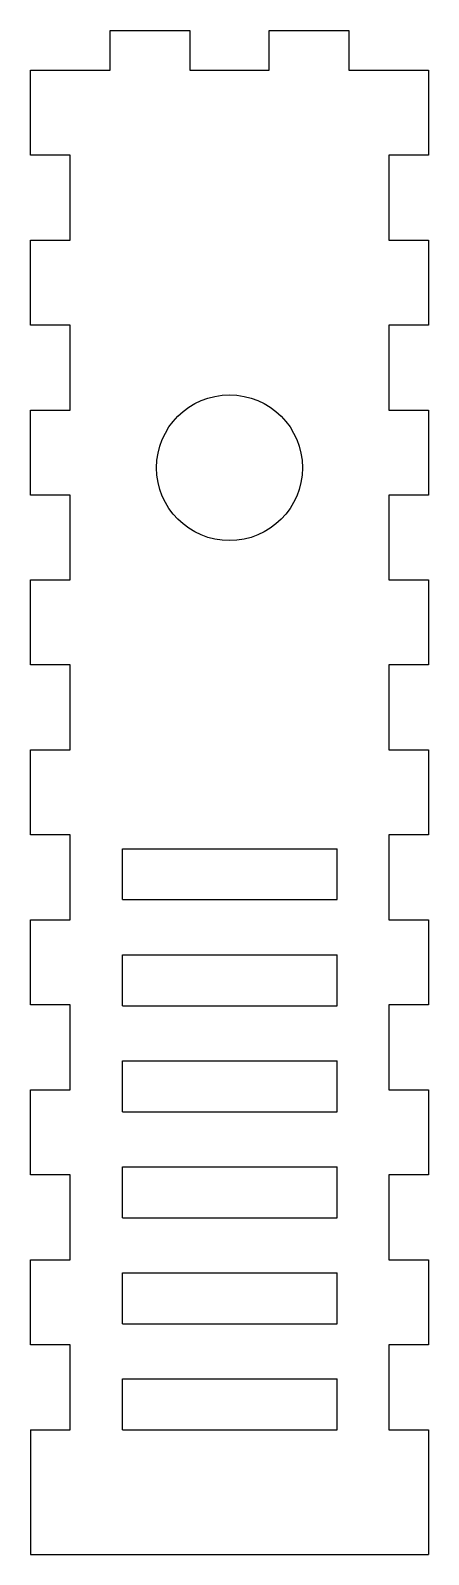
# Model space of a CAD drawing. Extents: x -118 to -88, y -56 to 59.
import ezdxf

# ---------------------------------------------------------------- set-up
doc = ezdxf.new("R2010")
doc.units = 0
doc.header["$MEASUREMENT"] = 0
doc.layers.add('VISIBLE', color=7, linetype='CONTINUOUS')

msp = doc.modelspace()

# ---------------------------------------------------------------- linework, layer by layer
at = {"layer": 'VISIBLE'}
for p, q in [((-112, 59.28), (-106, 59.28)), ((-112, 56.28), (-112, 59.28)), ((-106, 59.28), (-106, 56.28)), ((-100, 59.28), (-94, 59.28)), ((-100, 56.28), (-100, 59.28)), ((-94, 59.28), (-94, 56.28)), ((-118, 56.28), (-112, 56.28)), ((-118, 49.87), (-118, 56.28)), ((-106, 56.28), (-100, 56.28)), ((-94, 56.28), (-88, 56.28)), ((-88, 56.28), (-88, 49.87)), ((-115, 49.87), (-118, 49.87)), ((-115, 43.46), (-115, 49.87)), ((-91, 49.87), (-91, 43.46)), ((-88, 49.87), (-91, 49.87)), ((-118, 43.46), (-115, 43.46)), ((-118, 37.05), (-118, 43.46)), ((-91, 43.46), (-88, 43.46)), ((-88, 43.46), (-88, 37.05)), ((-115, 37.05), (-118, 37.05)), ((-115, 30.63), (-115, 37.05)), ((-91, 37.05), (-91, 30.63)), ((-88, 37.05), (-91, 37.05)), ((-118, 30.63), (-115, 30.63)), ((-118, 24.22), (-118, 30.63)), ((-91, 30.63), (-88, 30.63)), ((-88, 30.63), (-88, 24.22)), ((-115, 24.22), (-118, 24.22)), ((-115, 17.81), (-115, 24.22)), ((-91, 24.22), (-91, 17.81)), ((-88, 24.22), (-91, 24.22)), ((-118, 17.81), (-115, 17.81)), ((-118, 11.4), (-118, 17.81)), ((-91, 17.81), (-88, 17.81)), ((-88, 17.81), (-88, 11.4)), ((-115, 11.4), (-118, 11.4)), ((-115, 4.99), (-115, 11.4)), ((-91, 11.4), (-91, 4.99)), ((-88, 11.4), (-91, 11.4)), ((-118, 4.99), (-115, 4.99)), ((-118, -1.43), (-118, 4.99)), ((-91, 4.99), (-88, 4.99)), ((-88, 4.99), (-88, -1.43)), ((-115, -1.43), (-118, -1.43)), ((-115, -7.84), (-115, -1.43)), ((-91, -1.43), (-91, -7.84)), ((-88, -1.43), (-91, -1.43)), ((-111.07, -6.31), (-111.07, -2.47)), ((-111.07, -2.47), (-94.89, -2.47)), ((-94.89, -6.31), (-94.89, -2.47)), ((-111.07, -6.31), (-94.89, -6.31)), ((-118, -7.84), (-115, -7.84)), ((-118, -14.25), (-118, -7.84)), ((-91, -7.84), (-88, -7.84)), ((-88, -7.84), (-88, -14.25)), ((-111.07, -14.31), (-111.07, -10.47)), ((-111.07, -10.47), (-94.89, -10.47)), ((-94.89, -14.31), (-94.89, -10.47)), ((-115, -14.25), (-118, -14.25)), ((-115, -20.66), (-115, -14.25)), ((-111.07, -14.31), (-94.89, -14.31)), ((-91, -14.25), (-91, -20.66)), ((-88, -14.25), (-91, -14.25)), ((-111.07, -22.31), (-111.07, -18.47)), ((-111.07, -18.47), (-94.89, -18.47)), ((-94.89, -22.31), (-94.89, -18.47)), ((-118, -20.66), (-115, -20.66)), ((-118, -27.07), (-118, -20.66)), ((-91, -20.66), (-88, -20.66)), ((-88, -20.66), (-88, -27.07)), ((-111.07, -22.31), (-94.89, -22.31)), ((-115, -27.07), (-118, -27.07)), ((-115, -33.49), (-115, -27.07)), ((-111.07, -30.31), (-111.07, -26.47)), ((-111.07, -26.47), (-94.89, -26.47)), ((-94.89, -30.31), (-94.89, -26.47)), ((-91, -27.07), (-91, -33.49)), ((-88, -27.07), (-91, -27.07)), ((-111.07, -30.31), (-94.89, -30.31)), ((-118, -33.49), (-115, -33.49)), ((-118, -39.9), (-118, -33.49)), ((-111.07, -38.31), (-111.07, -34.47)), ((-111.07, -34.47), (-94.89, -34.47)), ((-94.89, -38.31), (-94.89, -34.47)), ((-91, -33.49), (-88, -33.49)), ((-88, -33.49), (-88, -39.9)), ((-111.07, -38.31), (-94.89, -38.31)), ((-115, -39.9), (-118, -39.9)), ((-115, -46.31), (-115, -39.9)), ((-91, -39.9), (-91, -46.31)), ((-88, -39.9), (-91, -39.9)), ((-111.07, -46.31), (-111.07, -42.47)), ((-111.07, -42.47), (-94.89, -42.47)), ((-94.89, -46.31), (-94.89, -42.47)), ((-118, -46.31), (-115, -46.31)), ((-118, -46.31), (-118, -55.72)), ((-111.07, -46.31), (-94.89, -46.31)), ((-91, -46.31), (-88, -46.31)), ((-88, -46.31), (-88, -55.72)), ((-118, -55.72), (-88, -55.72))]:
    msp.add_line(p, q, dxfattribs=at)
msp.add_circle((-103, 26.28), 5.5, dxfattribs=at)

doc.saveas('drawing.dxf')
